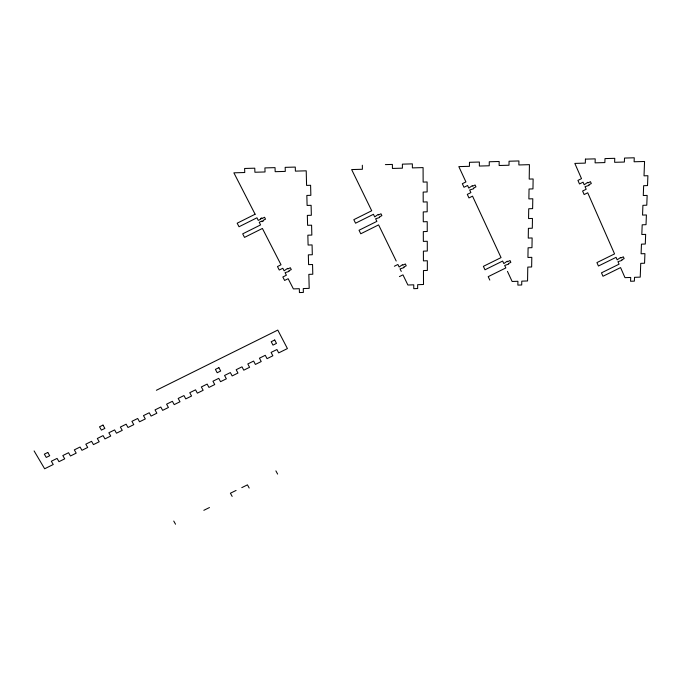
<?xml version="1.0" encoding="UTF-8"?>
<svg xmlns="http://www.w3.org/2000/svg" width="682" height="682" viewBox="0 0 682 682"><rect width="100%" height="100%" fill="white"/><g stroke="black" fill="none" stroke-linecap="round" stroke-linejoin="round"><path stroke-width="1.02" d="M394.358 266.244L397.896 264.488L399.132 267.029L402.602 264.59L402.883 265.17L405.33 263.951L406.225 265.801L403.778 267.012L404.059 267.591L400.036 268.87L401.272 271.41M156.374 390.283L277.787 330.079L287.42 348.57L278.682 352.901L276.918 349.534L271.086 352.415L272.86 355.782L267.037 358.664L265.264 355.305L259.441 358.186L261.215 361.545L255.4 364.427L253.619 361.068L247.805 363.949L249.586 367.3L243.772 370.181L241.991 366.831L236.177 369.712L237.967 373.054L232.161 375.927L230.363 372.585L224.557 375.467L226.356 378.808L220.55 381.681L218.752 378.34L212.946 381.212L214.745 384.554L208.948 387.419L207.14 384.085L201.343 386.958L203.151 390.292L197.362 393.156L195.546 389.831L189.749 392.704L191.565 396.029L185.777 398.893L183.952 395.569L178.164 398.441L179.997 401.758L174.208 404.622L172.375 401.306L166.587 404.17L168.428 407.486L162.648 410.351L160.807 407.035L155.019 409.899L156.869 413.207L151.089 416.071L149.239 412.763L143.467 415.619L145.317 418.927L139.546 421.783L137.687 418.484L131.916 421.34L133.774 424.639L128.011 427.495L126.144 424.195L120.373 427.06L122.249 430.351L116.486 433.198L114.61 429.916L108.847 432.763L110.723 436.054L104.968 438.901L103.084 435.619L97.321 438.475L99.205 441.757L93.46 444.604L91.567 441.322L85.813 444.178L87.705 447.452L81.959 450.299L80.058 447.025L74.312 449.873L76.205 453.138L70.468 455.985L68.558 452.72L62.812 455.567L64.722 458.833L58.984 461.671L57.066 458.406L51.329 461.254L53.247 464.51L44.645 468.773L34.1 450.921M399.413 276.611L402.951 274.855L407.896 285.016L413.752 284.82L413.769 288.665L417.674 288.529L417.657 284.684L423.505 284.488L423.454 270.566L427.358 270.43L427.333 260.746L423.42 260.874L423.386 251.155L427.307 251.027L427.273 241.275L423.343 241.402L423.309 231.607L427.247 231.488L427.222 221.659L423.275 221.778L423.241 211.914L427.188 211.795L427.162 201.898L423.207 202.008L423.172 192.077L427.137 191.957L427.111 181.983L423.138 182.094L423.087 167.602L412.388 167.9L412.363 163.868L402.38 164.149L402.414 168.173L392.423 168.445L392.389 164.422L385.381 164.609M236.083 490.435L230.405 493.222L232.161 496.402M241.769 487.647L247.447 484.851L249.186 488.039M203.824 510.315L209.485 507.536M173.748 521.057L175.538 524.211M275.895 470.878L277.617 474.084M396.208 261.027L378.604 224.89L360.761 233.773L359.03 230.252L376.882 221.369L375.62 218.777L379.695 217.481L379.405 216.893L381.877 215.657L380.965 213.773L378.493 215.009L378.203 214.412L374.708 216.893L373.438 214.293L355.561 223.202L353.822 219.672L371.716 210.755L351.648 169.571L362.398 169.272L362.338 165.24M489.812 280.08L488.21 276.653L505.848 267.932L504.671 265.417L508.678 264.139L508.414 263.567L510.852 262.357L510.008 260.524L507.561 261.735L507.297 261.155L503.819 263.576L502.651 261.053L484.987 269.791L483.376 266.347L501.048 257.6L472.532 196.152L468.952 197.933L467.298 194.387L470.887 192.605L469.676 189.997L473.743 188.701L473.47 188.113L475.951 186.877L475.073 184.975L472.592 186.212L472.319 185.623L468.798 188.104L467.588 185.495L463.999 187.277L462.336 183.714L465.925 181.932L458.824 166.613L469.446 166.323L469.463 162.307L479.378 162.035L479.352 166.05L489.241 165.777L489.275 161.762L499.173 161.489L499.13 165.504L509.002 165.232L509.053 161.225L518.917 160.952L518.866 164.959L529.437 164.66L529.206 179.085L533.128 178.974L532.966 188.897L529.044 189.008L528.882 198.897L532.795 198.777L532.625 208.632L528.721 208.752L528.567 218.564L532.463 218.445L532.301 228.223L528.405 228.342L528.252 238.086L532.131 237.958L531.969 247.668L528.09 247.788L527.936 257.464L531.807 257.336L531.645 266.969L527.783 267.097L527.553 280.958L521.773 281.155L521.713 284.974L517.86 285.11L517.919 281.282L512.131 281.478L507.442 271.368M585.429 159.128L585.318 163.117L574.832 163.407L581.516 178.641L577.935 180.415L579.495 183.961L583.067 182.179L584.21 184.779L587.739 182.316L587.995 182.904L590.476 181.676L591.303 183.56L588.822 184.788L589.086 185.376L585.037 186.663L586.179 189.255L582.599 191.028L584.15 194.549L587.722 192.784L614.559 253.9L596.929 262.596L598.446 266.014L616.068 257.336L617.167 259.842L620.646 257.438L620.901 258.009L623.339 256.807L624.132 258.631L621.703 259.833L621.95 260.405L617.969 261.675L619.068 264.181L601.473 272.843L602.99 276.253L620.569 267.591L624.985 277.651L630.705 277.455L630.569 281.257L634.371 281.129L634.516 277.327L640.228 277.131L640.739 263.354L644.558 263.226L644.925 253.644L641.097 253.772L641.464 244.147L645.291 244.028L645.658 234.378L641.822 234.497L642.188 224.804L646.024 224.685L646.4 214.966L642.546 215.077L642.913 205.325L646.775 205.205L647.15 195.41L643.279 195.521L643.655 185.692L647.525 185.581L647.9 175.717L644.021 175.828L644.558 161.481L634.115 161.77L634.26 157.789L624.516 158.062L624.38 162.043L614.627 162.307L614.755 158.326L604.994 158.591L604.866 162.58L595.096 162.853L595.216 158.863L585.429 159.128M255.111 214.233L237.174 223.21L239.015 226.756L256.935 217.797L258.273 220.405L260.754 219.169L260.456 218.572L261.769 217.916L262.067 218.513L264.548 217.268L265.52 219.169L263.039 220.405L263.346 221.002L262.033 221.659L261.726 221.062L259.245 222.306L260.584 224.907L242.69 233.849L244.514 237.387L262.4 228.453L281.027 264.778L277.472 266.551L279.262 270.029L282.817 268.265L284.121 270.814L287.582 268.367L287.881 268.947L290.336 267.728L291.282 269.586L288.827 270.805L289.125 271.385L285.076 272.672L286.38 275.221L282.834 276.986L284.616 280.447L288.162 278.691L293.396 288.904L299.321 288.699L299.424 292.569L303.371 292.433L303.268 288.563L309.193 288.367L308.835 274.369L312.791 274.232L312.552 264.497L308.588 264.625L308.341 254.855L312.313 254.727L312.075 244.915L308.094 245.043L307.846 235.196L311.836 235.068L311.589 225.188L307.599 225.307L307.343 215.393L311.35 215.273L311.103 205.316L307.096 205.435L306.84 195.436L310.856 195.325L310.608 185.291L306.585 185.41L306.218 170.824L295.391 171.131L295.28 167.081L285.17 167.354L285.289 171.404L275.17 171.685L275.042 167.636L264.914 167.908L265.042 171.966L254.906 172.248L254.77 168.19L244.616 168.471L244.761 172.52L233.875 172.827L255.111 214.233M47.791 452.456L44.339 454.169L46.265 457.434L49.709 455.729L47.791 452.456M102.991 425.099L99.521 426.821L101.413 430.112L104.875 428.398L102.991 425.099M218.879 367.666L215.393 369.388L217.2 372.747L220.687 371.017L218.879 367.666M274.718 339.994L271.214 341.725L272.988 345.109L276.483 343.37L274.718 339.994"/></g></svg>
